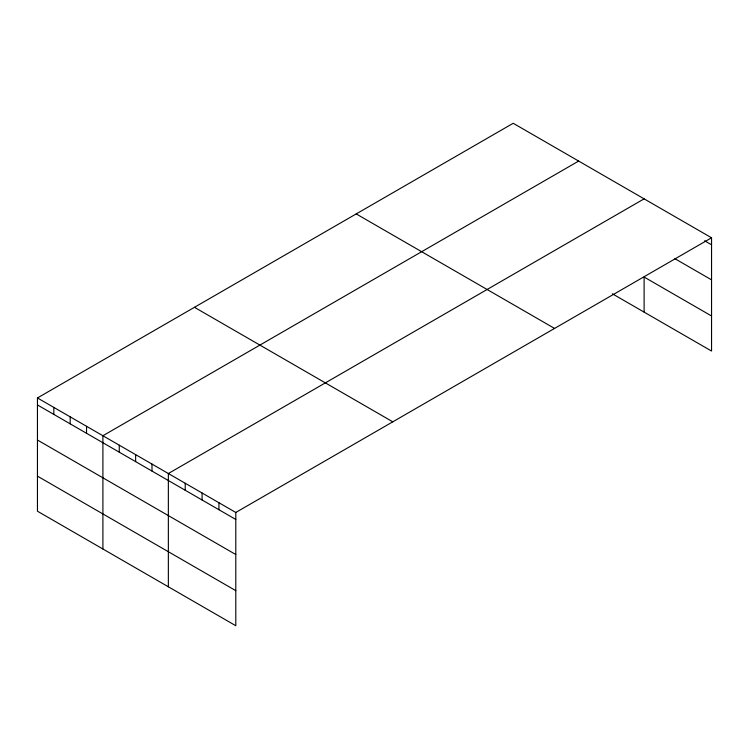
<?xml version="1.0" encoding="UTF-8"?>
<svg xmlns="http://www.w3.org/2000/svg" width="749" height="749" viewBox="0 0 749 749"><rect width="100%" height="100%" fill="white"/><g stroke="black" fill="none" stroke-linecap="round" stroke-linejoin="round"><path stroke-width="1.12" d="M711.55 237.789L513.205 123.276L37.45 397.953L37.45 511.211L235.795 625.724L235.795 512.466L711.55 237.789L711.55 351.047L612.345 293.777M578.659 161.063L102.903 435.74L102.903 548.998M644.112 198.85L168.356 473.527L168.356 586.795M704.612 240.775L711.55 244.783M674.858 258.667L711.55 279.854M711.55 315.984L644.112 277.046L644.112 312.118M356.206 213.914L554.55 328.427M194.45 307.305L392.794 421.818M37.45 397.953L235.795 512.466M37.45 404.947L235.795 519.46M37.45 440.019L235.795 554.532M37.45 476.149L235.795 590.661M218.933 502.729L218.933 509.723M202.071 492.992L202.071 499.995M185.218 483.264L185.218 490.258M151.991 464.08L151.991 471.074M135.635 454.634L135.635 461.627M119.269 445.187L119.269 452.181M86.538 426.293L86.538 433.287M70.181 416.847L70.181 423.84M53.816 407.4L53.816 414.394"/></g></svg>
